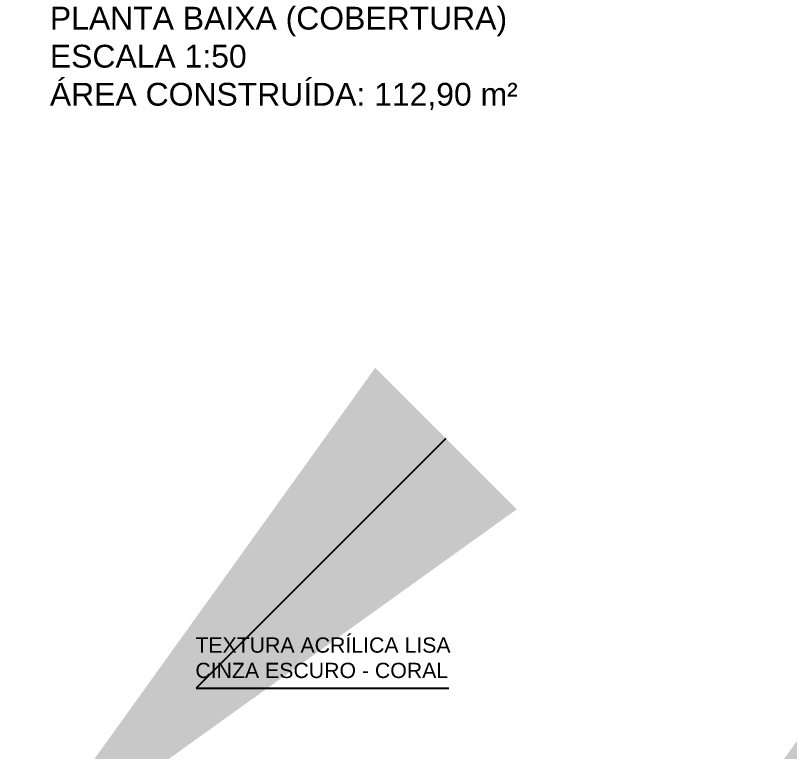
# Model space of a CAD drawing. Header units: millimetres. Extents: x 13 to 97.1, y 11.9 to 71.3.
# Drawn here: x 55.49 to 60.58, y 27.22 to 32.06 of the extents above; entities that cross this region are included whole.
import ezdxf
from ezdxf import colors
from ezdxf.entities.mleader import LeaderData, LeaderLine
from ezdxf.math import Vec2, Vec3

# ---------------------------------------------------------------- set-up
doc = ezdxf.new("R2010")
doc.units = ezdxf.units.MM
for name, color, linetype, lineweight in [('COTAS', 7, 'Continuous', 13), ('TEXTO AMBIENTE', 7, 'Continuous', 30), ('TEXTO TÍTULO', 7, 'Continuous', 40)]:
    doc.layers.add(name, color=color, linetype=linetype, lineweight=lineweight)
doc.styles.get("Standard").update_dxf_attribs({"font": 'arial.ttf'})

msp = doc.modelspace()

# ---------------------------------------------------------------- texts
at = {"layer": 'TEXTO AMBIENTE', "insert": (56.672, 27.7002), "char_height": 0.1, "attachment_point": 7}
msp.add_mtext_dynamic_manual_height_columns('\\pxql;TEXTURA ACRÍLICA LISA\\PCINZA ESCURO - CORAL', width=2.934709, gutter_width=12.5, heights=[0.5188], dxfattribs=at)
at = {"layer": 'TEXTO TÍTULO', "insert": (55.7162, 32.1132), "char_height": 0.15, "attachment_point": 1}
msp.add_mtext_dynamic_manual_height_columns('PLANTA BAIXA (COBERTURA)\\PESCALA 1:50\\PÁREA CONSTRUÍDA: 112,90 m²', width=4.361664, gutter_width=12.5, heights=[0.8713], dxfattribs=at)

# ---------------------------------------------------------------- leaders
at = {"layer": 'COTAS'}
ml = msp.add_multileader_mtext('Standard', dxfattribs=at)
ml.set_content('', color=256)
ml.set_leader_properties()
ml.build(insert=Vec2(0, 0))
ctx = ml.context
ctx.base_point, ctx.plane_origin = Vec3(58.3372, 27.6343), Vec3(55.4901, 26.447)
notes = []
notes.append((ctx, [(0, (1, 1, 0), (56.6774, 27.6343), (1, 0), 1.6598, [(0, [(55.4901, 26.447)], 0, [])])]))
ctx.mtext.insert, ctx.mtext.flow_direction = Vec3(60.3372, 29.6343), 5
ml = msp.add_multileader_mtext('Standard', dxfattribs=at)
ml.set_content('', color=256)
ml.set_leader_properties()
ml.build(insert=Vec2(0, 0))
ctx = ml.context
ctx.base_point, ctx.plane_origin = Vec3(62.5394, 25.4551), Vec3(58.8026, 24.7489)
notes.append((ctx, [(0, (1, 1, 0), (59.5088, 25.4551), (1, 0), 3.0305, [(0, [(58.8026, 24.7489)], 0, [])])]))
ctx.mtext.insert, ctx.mtext.flow_direction = Vec3(64.5394, 27.4551), 5
for ctx, leaders in notes:
    for number, flags, end, landing, length, lines in leaders:
        leader = LeaderData()
        leader.index, (leader.has_last_leader_line, leader.has_dogleg_vector, leader.attachment_direction) = number, flags
        leader.last_leader_point, leader.dogleg_vector, leader.dogleg_length = Vec3(end), Vec3(landing), length
        for number, points, colour, breaks in lines:
            line = LeaderLine()
            line.index, line.vertices, line.color, line.breaks = number, Vec3.list(points), colors.encode_raw_color(colour), breaks
            leader.lines.append(line)
        ctx.leaders.append(leader)

doc.saveas('drawing.dxf')
